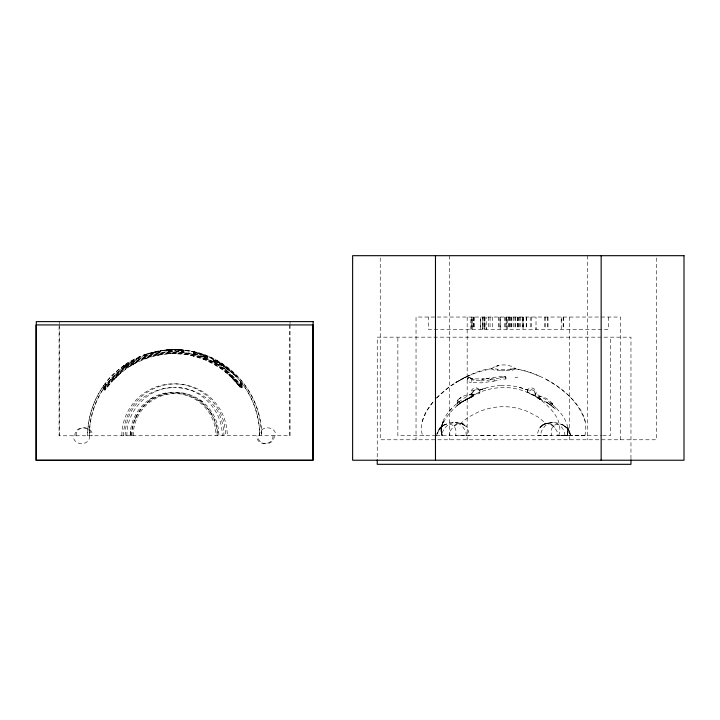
<?xml version="1.0" encoding="UTF-8"?>
<svg xmlns="http://www.w3.org/2000/svg" width="720" height="720" viewBox="0 0 720 720"><rect width="100%" height="100%" fill="white"/><g stroke="black" fill="none" stroke-linecap="round" stroke-linejoin="round"><path stroke-width="0.54" stroke-dasharray="3.6 2.7" d="M152.712 352.962L144.396 354.78L138.231 357.282L138.222 358.146A1.026 1.008 0 0 1 137.727 359.505A1.026 1.008 0 0 1 136.377 359.019L136.377 358.389M138.321 358.587L138.231 357.282A86.049 86.049 0 0 1 259.74 435.681C259.731 416.826 253.341 398.079 241.83 383.139M470.907 329.319L470.907 317.043M471.195 329.319L471.195 317.043M472.608 329.319L472.608 317.043M482.499 327.276L482.499 329.319L482.499 317.043M484.128 327.276L484.128 329.319L484.128 317.043M486.18 327.276L486.18 329.319L486.18 317.043M498.726 317.043L498.726 329.319M500.166 329.319L500.166 317.043M506.196 320.112L506.196 317.043L506.196 329.319M507.708 329.319L507.708 317.043M515.025 317.043L515.025 329.319M518.022 317.043L518.022 329.319M536.013 327.276L536.013 329.319L536.013 317.043M545.706 317.043L545.706 329.319M547.47 317.043L547.542 329.319M561.231 321.138L561.231 317.043L561.231 329.319M126.153 364.617L126.045 364.185A1.296 0.927 54.3 0 1 125.937 365.193L125.487 366.543M144.45 354.915A1.026 1.008 77 0 0 145.746 355.383L145.953 354.708L145.935 355.689M105.075 388.917A1.026 0.981 2.1 0 1 103.671 389.115L103.788 386.478A85.95 0.954 89.8 0 1 103.878 385.38C106.47 384.795 105.12 385.02 105.291 388.062M472.167 393.381C457.02 401.562 438.138 416.16 441.783 435.627M535.266 395.145L533.232 394.812L527.157 391.869M240.849 383.175L241.092 385.542A84.123 84.123 0 0 0 235.386 378.657L229.995 373.311A84.123 84.123 0 0 0 208.602 359.217L206.127 358.128A1.026 1.008 -15.5 0 1 205.569 356.832L204.894 355.491L204.48 356.688M240.615 387.315L240.624 387.054C210.105 340.938 134.406 342.279 105.183 388.737A2.349 1.827 46.2 0 0 105.291 387.855L104.994 384.849M570.483 435.681C569.025 425.394 557.109 420.705 547.848 423.153A8.028 5.823 -52.1 0 0 546.192 423.36L544.194 424.098M125.163 435.681C126.027 371.502 223.083 371.808 223.947 435.789M126.9 435.789C126.306 409.851 149.49 386.667 175.428 387.261M182.133 351.837A8.802 2.115 -85.6 0 1 181.647 351.162L182.061 350.1A1.026 1.026 0 0 0 182.961 351.162L183.474 351.189A89.424 3.753 90 0 1 184.032 350.262L193.662 351.981L193.851 352.881L195.84 353.376L195.678 352.584L195.201 353.349A1.026 0.927 85.6 0 1 194.634 354.024L194.004 353.979A1.044 1.017 70.2 0 1 193.41 353.07L193.41 353.088A1.026 1.008 6.7 0 0 195.417 353.412A85.545 35.487 -90 0 1 201.051 354.087M231.948 376.668L229.248 374.121A82.917 82.917 0 0 0 208.116 360.243L204.705 358.785A82.917 82.917 0 0 0 142.686 358.794L139.275 360.261A82.917 82.917 0 0 0 118.152 374.148L112.311 379.962A82.917 82.917 0 0 0 104.913 389.403L104.121 389.925A1.026 0.927 -1.4 0 0 105.489 389.79A82.152 82.152 0 0 1 239.661 386.703A1.026 0.945 3.6 0 0 241.245 387.117L241.713 383.157M240.003 385.029L240.444 381.555L239.616 385.947M436.644 435.627C438.561 422.928 456.615 418.527 465.786 426.231L461.349 423.477L464.769 425.403A11.628 8.442 52.1 0 1 466.398 426.924L468.738 431.667L469.206 435.627L455.571 435.627C459.198 420.579 439.533 420.327 437.022 433.998L439.029 429.795L442.467 426.15L438.525 430.434L439.029 429.795L436.644 435.681M567.396 434.745L567.099 435.627C568.494 421.29 568.548 429.489 567.099 435.627C570.519 424.881 562.644 414.576 555.507 407.349M182.466 352.089L182.322 351.063L182.97 351.126A1.026 1.026 0 0 0 184.032 350.262L184.509 351.153A1.026 1.017 -19.6 0 1 183.429 352.053A1.026 1.017 -19.6 0 1 182.466 351.045M441.225 427.869L441.459 433.152L442.242 435.681L441.234 432.072L441.18 428.292L443.565 420.561L440.991 428.544L441.036 432.198L441.999 435.681M564.84 435.627C565.29 428.157 557.028 421.029 549.639 423L552.06 422.658L547.911 423.945A17.775 13.446 -81.4 0 0 544.734 426.303L541.233 431.514L540.846 435.627M204.444 356.211L201.258 354.168L204.894 355.491A1.026 1.026 0 0 0 205.461 356.814C206.838 355.95 209.736 356.985 213.021 359.154M466.281 435.627L465.894 431.514L462.384 426.303A17.775 13.446 81.4 0 0 459.216 423.945L455.067 422.658L457.479 423C452.538 421.578 447.525 424.431 444.627 428.337C443.277 430.182 442.161 432.342 442.17 434.682C441.954 438.111 440.424 425.187 442.593 424.503C448.587 410.823 461.241 401.211 474.309 394.713M567.639 433.845L567.936 432.018L567.099 435.627L567.945 432.189L567.864 428.526M422.19 421.488L426.447 411.273L433.764 401.04C425.781 410.382 418.41 423.063 422.622 435.681M138.33 358.371L138.312 358.074A1.026 1.026 0 0 0 138.231 357.282C136.08 359.181 129.771 360.693 125.892 364.149A74.682 3.384 -90 0 0 125.37 365.661A1.026 0.999 12.3 0 1 125.118 367.011A1.026 0.999 12.3 0 1 123.696 366.75A73.8 3.339 -90 0 1 124.281 365.247A1.026 1.026 0 0 0 126.126 364.833L126.009 364.095A85.977 85.635 89.4 0 1 134.316 359.208L136.377 358.2A1.134 0.837 66.9 0 0 137.286 358.713L136.791 358.641M159.912 352.17L160.839 350.64L168.147 349.83L160.839 350.64M138.321 357.759L138.087 358.389A1.746 1.17 63.1 0 0 138.231 358.173L138.303 358.29M124.245 365.265C118.674 369.882 105.66 379.233 105.471 384.804M74.853 435.681C74.592 425.232 91.476 425.232 91.215 435.681M76.086 435.681C75.825 425.232 92.709 425.232 92.448 435.681M89.703 435.789C89.964 446.238 73.08 446.238 73.341 435.789M259.416 435.681C259.155 425.232 276.039 425.232 275.778 435.681M273.024 435.789C273.285 446.238 256.401 446.238 256.662 435.789M274.266 435.789C274.518 446.238 257.643 446.238 257.904 435.789M167.859 350.658L168.777 350.604L168.84 351.612A1.026 1.017 11.3 0 1 167.859 350.658L168.111 349.812A1.026 1.026 0 0 0 169.164 350.775A1.026 1.026 0 0 0 170.154 349.758L174.222 349.65A88.974 43.083 -90 0 1 181.593 351.045L182.322 351.063M472.185 393.273L472.383 392.562M205.272 357.543A1.305 1.143 -56.4 0 1 204.921 357.507A1.026 0.9 -56.4 0 0 205.173 357.552A1.089 1.053 -44 0 1 204.894 357.48A1.053 1.017 -43.9 0 1 204.237 356.553L199.287 353.547M204.246 356.472L204.309 356.184A1.026 1.017 26.5 0 0 204.885 357.507A1.026 1.017 26.5 0 0 206.208 356.949L206.334 356.751M584.856 435.663C591.048 409.707 564.264 389.502 544.275 378.288M194.814 353.916L194.814 353.916A18.945 3.573 -71.7 0 1 194.4 354.123L195.426 353.349A1.026 0.999 68.8 0 1 194.472 354.078L194.832 353.259L193.428 352.917M195.579 352.548L199.089 353.466L195.642 352.485A1.026 1.026 0 0 1 193.635 352.233M183.51 351.072C184.464 351.441 181.611 350.28 182.538 351.423M558.648 435.627C563.607 421.983 552.204 409.077 542.241 401.175A69.408 68.967 -18.9 0 0 527.148 392.382C509.967 384.633 489.843 386.622 473.328 395.109C473.994 395.235 473.985 395.883 473.868 395.721M535.23 395.334C539.19 389.673 529.038 384.039 527.265 391.212L527.967 389.601M241.074 383.373L240.624 387.054L241.281 386.532M441.936 424.539L443.448 420.822M137.781 358.623L138.231 358.164L134.847 360.054A84.294 83.952 -90 0 0 125.505 365.634C126.126 364.068 123.21 367.164 126.072 364.707L125.901 365.229M135.27 419.148L137.088 415.296M221.022 364.986L221.472 364.248L228.087 370.134A1.026 0.774 -40.9 0 1 226.782 370.485A1.026 0.774 -40.9 0 1 226.755 369.288L226.836 369.342M585 435.627L557.217 435.627L557.118 431.505L554.535 427.311A23.373 16.965 -52.1 0 0 553.077 425.619C546.579 418.896 536.679 427.968 537.678 435.627L551.556 435.627C547.893 419.211 569.466 421.308 570.483 435.627M472.995 395.235C469.755 393.039 459.459 396.486 457.164 401.274A6.741 3.753 31.1 0 0 457.191 402.102L457.929 403.533M457.884 399.717L457.155 401.814L457.749 403.362M547.191 402.822L537.471 397.53L537.831 396.954A4.248 2.313 88.8 0 1 538.542 396.414C543.564 396.351 550.224 399.528 552.204 404.19A6.786 3.348 -22 0 1 552.033 404.793L551.232 405.621M539.406 398.943L539.712 398.889A1.251 0.684 88.8 0 0 539.865 398.304L539.856 397.647A1.692 0.927 88.8 0 0 539.244 396.45C536.445 395.901 537.48 398.151 536.634 397.179M506.079 370.755L512.442 370.341L515.727 368.703L528.633 371.745L541.575 377.01M103.878 385.38C93.402 399.924 87.651 417.762 87.642 435.681A86.049 86.049 0 0 1 124.281 365.238L124.776 365.625M160.479 351.63L160.785 351.162M239.733 385.2A1.8 1.422 -52.2 0 0 239.778 386.613L233.919 379.719L223.947 370.62L226.368 372.627L218.826 366.966L221.391 368.784L207.819 360.891L210.636 362.295L202.293 358.614L205.056 359.748L190.989 355.32L193.806 356.022L185.274 354.303L188.136 354.807L173.691 353.484L176.598 353.583L167.886 353.691L170.784 353.583L156.393 355.329L159.246 354.816L145.089 358.623L147.924 357.678L133.947 363.735L128.565 366.984L136.755 362.313L128.592 367.029L118.62 374.67L112.824 380.421L121.023 372.645L112.869 380.475L105.228 389.61M551.439 405.72L552.15 403.524L550.476 403.785A3.321 1.638 -22 0 0 549.765 404.478L548.424 403.596M103.671 389.115C103.842 388.035 105.489 389.574 104.472 388.854M195.003 353.556L195.507 352.791L194.868 353.268M240.237 381.789L240.489 381.51C233.172 372.501 224.406 364.644 213.777 360.261A1.026 0.882 -71.5 0 0 214.047 361.62A1.026 0.882 -71.5 0 0 215.28 361.197M449.028 411.498L452.691 407.412M195.129 353.43L193.797 352.944M554.535 427.311L550.611 424.485L546.768 423.486A8.037 6.75 -83.9 0 0 545.841 423.531L538.488 417.258L528.408 411.849A66.762 65.97 3.3 0 0 519.579 408.825C509.13 405.954 497.961 406.008 487.512 408.843A70.551 69.714 3.3 0 0 478.557 411.867L468.207 417.258L460.503 423.54L457.218 424.314L453.537 426.564L450.099 431.001L449.667 435.627M527.643 390.663L528.219 390.177A73.179 73.179 0 0 0 511.416 385.857L506.709 385.47A59.103 59.103 0 0 0 500.4 385.479M436.419 398.205C450.981 382.869 470.7 372.537 491.499 368.901L494.937 370.413L501.048 370.755M457.371 400.653L459.126 401.346A3.375 1.881 31.1 0 1 459.621 402.147L459.621 403.245A3.096 1.728 31.1 0 1 459.135 403.632C456.291 404.073 462.339 403.488 456.786 405.414L461.52 401.922M436.617 397.926L449.406 386.811L462.24 378.837L455.706 382.536C468.468 375.975 482.85 366.714 497.898 369.261M241.758 383.112C239.418 382.68 240.606 383.238 240.696 386.46M540.081 427.608L545.463 423.576L541.449 426.186A12.159 8.82 -52.1 0 0 539.676 428.166M515.556 368.91L515.583 368.883C544.788 374.238 575.091 392.346 585.396 421.443M458.955 403.839L472.383 396.072L463.293 401.112M490.365 379.602L490.689 379.341A10.206 7.002 -58.6 0 1 492.03 378.423L494.442 377.82A1.062 0.729 -58.6 0 1 494.712 378.216L494.496 379.638A5.112 3.51 -58.6 0 1 493.74 381.159L481.572 382.851L471.6 382.581A7.434 2.241 79.9 0 1 471.465 380.223L471.663 378.936A1.638 0.495 79.9 0 1 471.87 378.837L484.821 379.008L488.826 378.558L481.797 379.224L503.271 376.11L505.179 377.082A2.871 1.233 1.4 0 0 505.323 377.235L505.71 377.496M125.505 365.616L136.971 359.001M456.912 403.479L461.205 400.104M473.76 396.027L472.113 396.891L472.617 396.666M491.4 368.676L494.523 366.795L498.717 365.508L495.09 366.678C501.507 363.906 509.535 364.284 515.205 368.541L514.746 368.397L515.655 368.622M457.02 405.612L461.367 402.345M240.732 386.937L241.443 386.424L242.352 387.585A1.026 0.972 -4.4 0 1 240.732 386.937A1.71 1.332 -48.4 0 1 240.885 385.632M123.696 366.75L125.37 365.625M169.101 351.54L175.122 350.667L182.151 351.882M153.702 352.512L158.715 350.946A1.026 1.017 0 0 0 159.822 351.792A1.026 1.017 0 0 0 160.758 350.757M149.544 399.546L153 397.458M461.133 402.48L460.035 402.822L462.591 401.643M461.889 402.039L463.554 401.094M462.735 401.553L471.69 397.08M463.734 401.004L465.957 399.807M466.776 399.132L472.392 396.333M194.463 353.925L194.103 354.015A1.026 0.927 85.6 0 1 193.365 352.8M467.325 399.114L469.197 398.205M136.377 359.019L136.836 358.803M136.953 358.749L137.88 358.317M137.997 358.524L137.916 358.56A1.026 1.026 0 0 1 137.511 358.713L137.673 358.677M470.169 397.755L472.113 396.891M146.142 354.168L146.295 354.114A1.026 1.008 77 0 1 145.746 355.383L160.119 351.72L158.814 350.964M474.939 394.461L476.361 393.867M474.894 394.479L473.544 394.56A3.771 1.53 0 0 1 471.951 394.011L471.24 393.21A11.916 4.842 0 0 1 471.114 392.391C470.943 387.045 479.07 386.019 479.943 391.428M473.688 395.784L473.076 395.613A4.158 2.187 -82.5 0 0 472.401 394.749L471.744 394.632A1.692 0.891 -82.5 0 0 471.033 395.586L470.898 396.297A1.251 0.657 -82.5 0 0 470.97 396.963L471.159 397.314M144.027 355.662L145.854 354.546M476.136 389.079A3.897 3.087 -23.4 0 1 479.223 390.15L487.944 387.414M479.25 390.168L484.29 388.404M146.322 354.105L158.724 350.946M505.44 378.621L505.413 378.63A1.467 0.675 0.6 0 0 505.845 378.504M475.578 389.817L473.859 390.312A3.717 1.512 0 0 0 472.455 390.699L471.114 392.391L471.951 395.415M168.669 350.613L176.013 349.686A1.026 0.891 89.1 0 1 175.104 350.667A1.026 0.891 89.1 0 1 174.222 349.65A89.019 43.101 -90 0 1 181.593 351.063A1.026 0.882 -69.5 0 0 182.223 352.044L182.088 352.017M162.81 394.191L166.734 393.201M153.558 352.548L160.74 350.622L168.111 349.812M154.071 352.629L147.483 353.934M500.706 377.667L503.127 377.127M500.616 377.694L500.166 377.802M493.74 381.168L500.778 379.647M504.243 378.927L503.613 379.062M170.685 350.019C169.11 351.036 170.595 350.235 168.912 350.667M171.144 349.947L173.961 349.659M160.182 351.315L158.184 351.612A1.026 0.999 47.7 0 0 159.282 352.467A1.026 0.999 47.7 0 0 160.191 351.459M163.449 350.379L160.596 350.703L168.075 349.875A90 2.034 -90 0 1 168.399 350.694A1.026 1.008 -9.1 0 0 169.443 351.648A1.026 1.008 -9.1 0 0 170.442 350.64M512.019 368.964L514.647 368.694M511.038 369.054L509.949 369.144M546.75 423.243L547.929 423.153M173.691 349.677L169.974 350.388L170.154 349.713A90.126 2.034 90 0 1 170.442 350.586L168.777 350.604M169.038 350.658L168.273 350.226L168.768 350.712M194.472 354.087L199.773 354.753L204.633 357.336L204.975 356.454L204.462 356.292A1.026 0.9 -56.4 0 0 204.633 357.318A12.276 2.961 -66.5 0 1 204.318 357.03M542.943 435.681L544.437 435.681M583.497 435.681L584.226 435.672M501.291 370.755L505.845 370.746M565.875 435.681L566.397 435.681M563.517 435.681L564.426 435.681M581.22 435.681L582.552 435.681M462.69 435.681L464.184 435.681M575.478 435.681L582.102 435.681M561.186 435.681L563.67 435.681M566.046 435.681L568.278 435.681M560.088 435.681L562.482 435.681M570.42 435.681L572.445 435.681M480.546 435.627L494.874 435.627M435.915 435.681L397.863 435.681L397.863 337.167M436.401 435.681L601.542 435.681M602.658 435.681L610.497 435.681L610.497 337.167M479.826 380.583L472.608 380.097A2.862 0.864 79.9 0 0 472.365 379.476L469.539 377.352L470.619 378.774M169.74 350.613L169.803 350.613A1.026 0.891 75.5 0 1 168.966 351.621M469.971 377.208L467.541 378.441L469.926 377.208L468.153 377.28L467.361 380.142A19.998 6.354 -13.6 0 0 471.339 382.698M181.998 350.037L176.283 349.677A89.577 43.371 90 0 1 181.602 350.496M530.856 389.592L531.936 389.808A4.302 3.501 23.5 0 1 532.998 390.276M423.486 435.627L423.981 435.681M184.509 351.153L182.475 350.937L182.061 350.1M221.571 365.328L221.148 365.166L221.625 365.31A1.521 1.521 0 0 1 221.292 365.238L221.112 365.157M178.443 387.396C202.581 389.304 222.678 411.48 222.21 435.681M519.174 387.333L527.949 390.024L525.249 389.106M124.731 365.769L125.46 366.003L124.731 365.769A1.026 1.017 -25.7 0 0 126.144 366.03A1.026 1.017 -25.7 0 0 126.423 364.617L126.423 364.617M195.138 353.358L195.165 353.367A0.999 0.99 6.7 0 1 194.634 354.015M213.777 360.261C220.671 361.656 221.922 366.678 226.62 370.332M213.858 361.764L220.995 365.085L214.128 361.665M200.349 353.889L204.984 355.545M205.569 356.832L207.459 357.579A1.026 1.008 -15.5 0 1 206.127 358.137L205.137 357.723A84.123 84.123 0 0 0 142.209 357.624L138.753 359.1A84.123 84.123 0 0 0 117.279 373.167L111.375 379.035A84.123 84.123 0 0 0 104.877 387.108L104.895 387.126M462.969 424.116L461.592 423.567A8.109 5.886 52.1 0 0 459.27 423.153L456.381 423.918L453.825 425.853A23.724 17.217 52.1 0 0 452.412 427.599M205.047 356.481L206.208 356.949M182.241 352.044A1.089 1.044 -53.9 0 1 181.845 351.882A1.332 1.314 16 0 0 182.223 352.044L181.845 351.882A1.026 1.008 16 0 0 183.474 351.189M194.04 353.988L194.058 353.997A1.098 0.999 85.6 0 1 193.401 353.07M539.613 399.042L543.06 400.797M537.912 397.737L539.037 398.286M221.274 365.139L221.112 365.058A1.026 0.774 -57.7 0 0 221.616 365.355M538.659 398.574L536.895 397.53M550.467 424.413L551.592 425.007M219.654 363.033L211.806 358.596L220.5 363.528A78.552 46.098 89.9 0 0 213.588 360.36A1.026 0.81 -72.4 0 0 213.786 361.719A1.026 0.81 -72.4 0 0 214.947 361.296L213.588 360.36M220.743 363.663L220.761 363.672A1.026 0.855 -59 0 1 219.483 364.041A1.026 0.855 -59 0 1 219.312 362.727M549.756 404.478L550.359 404.883M104.409 388.809L105.489 389.79M550.719 405.279L555.471 409.23L551.322 405.612M550.467 404.955L546.237 402.003L550.737 405.144M221.931 364.446L228.357 369.297L236.214 376.56L222.372 364.761M546.273 401.859L550.962 405.315M199.575 399.645L202.914 402.12M222.804 365.085L228.087 370.134M205.281 356.715L205.461 356.814A1.026 1.026 0 0 0 206.784 356.256A83.16 4.212 90 0 1 207.459 357.561M193.833 353.925L193.428 353.241M226.431 367.695L231.489 371.943M555.939 407.799L546.417 399.87L535.05 393.147L535.194 393.912M469.764 377.334A5.13 1.359 -23.8 0 1 470.34 377.568L470.817 378.612M233.937 379.701L228.789 374.634L239.706 386.667L233.937 379.701L236.871 383.148M232.326 377.046L234.441 379.233A82.953 82.953 0 0 1 240.273 386.244M241.2 387.054L240.408 386.145L239.949 387.081M204.534 357.282L204.291 356.859L204.633 357.336A1.089 1.08 26.5 0 1 204.255 356.49M105.3 383.94L105.534 384.588M209.826 411.534L211.914 414.999M534.663 392.031L535.041 393.111M205.227 356.634L205.56 357.57M441.459 433.152L442.251 435.681M168.327 350.307L168.291 350.154M103.914 385.443L104.04 387.153M105.129 383.796L105.255 385.47M193.779 352.827L193.824 353.124A1.026 1.017 -8.3 0 0 195.84 353.376M145.908 354.897L145.926 354.987A1.026 1.017 -9.8 0 1 145.395 356.238A1.026 1.017 -9.8 0 1 144.081 355.788M471.132 392.823L471.294 393.831M105.57 384.768L105.741 388.863M241.677 387.162L241.731 387.774M567.801 427.806L568.008 430.515M218.691 431.523L218.745 432.288M105.264 385.659L105.273 385.866A52.596 0.585 -90 0 1 105.282 386.271L105.336 387.882A83.448 83.448 0 0 1 111.924 379.62L117.801 373.761A83.43 83.43 0 0 1 139.05 359.793L142.488 358.317A83.43 83.43 0 0 1 204.894 358.299L208.332 359.775A83.43 83.43 0 0 1 229.599 373.743L234.819 378.882A83.448 83.448 0 0 1 240.03 385.029M656.388 257.922L656.388 439.776L380.241 439.776L380.241 257.922M630.963 458.739L630.963 337.167L377.244 337.167L377.244 458.739M620.586 439.776L620.586 317.043L416.034 317.043L416.034 439.776M608.319 317.043L608.319 329.319L428.31 329.319L428.31 317.043M587.349 255.681L587.349 439.776M569.448 317.043L569.448 439.776M563.319 317.043L563.319 329.319M563.148 317.043L563.148 329.319M548.01 317.043L548.01 329.319M544.473 317.043L544.473 329.319M531.675 317.043L531.675 329.319M530.226 317.043L530.226 329.319M526.437 317.043L526.437 329.319M526.194 317.043L526.212 329.319M523.539 317.043L523.539 329.319M523.062 317.043L523.062 329.319L522.855 317.043M522.342 317.043L522.342 329.319M520.758 317.043L520.758 329.319M519.669 317.043L519.669 329.319M518.292 317.043L518.292 329.319M517.491 317.043L517.491 329.319M517.401 317.043L517.401 329.319M515.232 317.043L515.232 329.319M513.27 317.043L513.27 329.319M511.848 317.043L511.848 329.319M511.371 317.043L511.371 329.319M510.372 317.043L510.318 329.319M509.805 317.043L509.805 329.319M509.094 317.043L509.094 329.319M508.689 317.043L508.689 329.319M506.484 317.043L506.484 329.319M505.62 317.043L505.62 329.319M504.612 317.043L504.612 329.319M500.679 317.043L500.679 329.319M499.149 317.043L499.149 329.319M492.696 317.043L492.696 329.319M490.059 317.043L490.059 329.319M488.502 317.043L488.502 329.319M485.037 317.043L485.037 329.319M484.461 317.043L484.461 329.319M484.326 317.043L484.326 329.319M483.156 317.043L483.111 329.319M482.643 317.043L482.643 329.319M474.642 317.043L474.642 329.319M473.778 317.043L473.778 329.319M473.31 317.043L473.31 329.319M472.932 317.043L472.932 329.319M471.303 317.043L471.303 329.319M467.172 317.043L467.172 439.776M449.28 255.681L449.28 439.776M290.043 321.615L290.043 323.847M290.043 324.972L290.043 435.681L59.067 435.789L59.067 324.927M289.746 324.927L289.746 435.789M59.364 321.615L59.364 323.847M59.364 324.972L59.364 435.681M123.57 435.789A51.858 51.858 0 0 1 175.428 383.922A51.858 51.858 0 0 1 227.286 435.789M131.967 435.789A43.461 43.461 0 0 1 175.428 392.319A43.461 43.461 0 0 1 218.889 435.789M133.191 435.789A42.237 42.237 0 0 1 175.428 393.543A42.237 42.237 0 0 1 217.665 435.789M241.191 383.337A92.322 2.385 90 0 1 241.677 387.18M241.83 383.256A92.628 2.403 -89.8 0 1 242.352 388.017M104.202 388.665A83.781 83.772 0 0 1 111.609 379.26L117.486 373.428A83.781 83.772 0 0 1 138.87 359.415L142.335 357.939A83.781 83.772 0 0 1 205.002 358.038L208.44 359.523A83.781 83.772 0 0 1 229.743 373.563L235.116 378.882A83.781 83.772 0 0 1 241.344 386.478M105.588 388.044A1.998 1.575 53.5 0 1 105.516 389.61M104.049 387.045A50.796 0.567 -90 0 1 104.13 389.358M169.74 350.946A13.707 3.582 88.9 0 1 169.137 351.495M138.348 358.038A1.503 1.179 39.5 0 1 137.943 358.479M126.126 364.842A2.034 1.431 55.9 0 1 125.937 365.256M121.833 435.681A51.858 51.858 0 0 1 173.691 383.823A51.858 51.858 0 0 1 225.549 435.681M130.23 435.681A43.461 43.461 0 0 1 173.691 392.22A43.461 43.461 0 0 1 217.152 435.681M151.389 353.133A16.668 0.459 -13.3 0 1 152.136 352.935M137.295 358.713A1.521 1.053 65.1 0 1 136.746 358.551M201.051 354.105A1.026 0.918 -69.9 0 1 199.242 353.808M193.446 353.268A87.822 1.512 -89.9 0 1 193.635 352.089M214.947 361.296A77.382 45.423 -90 0 1 221.472 364.239M220.698 364.815A1.35 1.35 0 0 1 220.383 364.23M240.561 381.915A92.286 2.367 89.7 0 1 240.849 383.949M104.994 384.003A88.038 0.981 -89.8 0 1 105.093 383.481M131.454 435.681A42.237 42.237 0 0 1 173.691 393.444A42.237 42.237 0 0 1 215.928 435.681M512.325 369.153A10.764 0.486 -14 0 1 511.461 369.396M511.551 368.946A12.96 0.846 -1.7 0 1 510.579 369.036M511.065 369.279A11.358 1.143 0.1 0 1 497.322 369.351M479.844 390.411A7.218 2.475 12.9 0 1 479.394 392.049M478.998 390.375A69.345 69.345 0 0 1 500.4 385.416M478.962 392.454A4.221 0.864 -8.3 0 1 477.117 394.119M474.021 394.263A4.5 0.531 -27.2 0 1 472.68 394.794M473.112 391.563A7.335 0.954 -57.7 0 1 472.626 392.202M473.094 391.491A3.6 2.727 -27.8 0 1 474.525 390.348M472.779 392.535A4.014 2.376 -42 0 1 473.247 391.698M535.347 394.506A7.524 1.08 71.6 0 1 535.023 393.984M527.256 391.734A6.723 1.71 -28.8 0 1 527.985 390.555M529.38 390.951A3.888 1.557 -7.8 0 1 530.973 390.591M533.142 390.06A3.672 2.988 23.6 0 1 534.825 392.004M460.512 423.432A12.033 9.531 -71.7 0 1 466.776 426.483M539.973 427.5A12.456 10.557 81.3 0 1 545.805 423.351M472.608 396.018A9.738 1.8 -27.7 0 1 473.427 395.667M537.435 397.467A8.208 1.692 30 0 1 537.768 397.629M540.27 399.555A7.074 0.558 27.7 0 1 539.271 399.078M539.451 399.294A17.415 0.531 29.8 0 1 540.126 399.69M550.584 402.723A20.979 3.96 21.5 0 1 553.122 405.738M551.682 405.423A22.608 1.503 24.2 0 1 550.755 405.297M505.278 376.929A2.115 1.08 0.7 0 0 503.523 376.992A8.64 4.707 1.6 0 0 503.073 377.046M506.178 378.18A1.719 0.801 -1.8 0 1 506.043 378.378M505.962 378.927A9.936 4.005 -2.6 0 1 504.693 379.278M517.815 377.118A36.378 1.674 -10.8 0 1 514.935 377.793M499.599 377.982A21.663 4.725 -9.3 0 1 490.347 379.638M490.365 379.872A20.835 5.841 -11 0 1 479.358 380.871M474.372 379.458A16.695 5.031 -6 0 1 471.195 378.126M506.187 377.883C504.909 378.135 504.054 374.436 506.187 377.883M480.627 323.181L480.6 329.319L480.627 317.043L480.627 323.181M89.604 429.507L89.379 435.789A86.049 86.049 0 0 1 175.428 349.74A86.049 86.049 0 0 1 261.477 435.789C262.503 390.951 223.416 350.406 178.569 349.794C133.794 347.13 91.854 384.714 89.604 429.507M130.374 432.09L130.212 435.249L130.419 431.424L130.374 432.09M467.289 379.008L467.568 378.405L467.298 378.972M442.845 425.943L441.225 427.185L444.447 424.764L442.845 425.943M543.159 424.71L542.673 425.007L547.056 423.378L543.159 424.71M461.16 397.512L459.189 398.673L461.736 397.188L461.16 397.512M465.678 377.109L462.951 378.378L469.197 375.507L465.678 377.109M463.365 424.341L461.592 423.567L463.365 424.341M535.203 396.009L529.29 393.363L540.954 398.637L535.203 396.009M220.815 364.068L218.709 362.601L228.933 369.882L220.815 364.068M564.273 425.943L562.671 424.764L565.893 427.185L564.273 425.943M566.496 427.869L564.66 426.15L568.602 430.434L566.496 427.869M231.372 377.163L228.771 374.652L231.372 377.163M205.452 356.985L205.056 356.373L205.452 356.985M569.358 431.811L568.098 429.795L569.538 432.234L569.358 431.811M552.078 403.488L551.925 402.876L552.204 404.19L552.078 403.488"/><path stroke-width="1.08" d="M630.963 459.855L630.963 464.319L377.244 464.319L377.244 459.855M601.155 255.681L601.155 460.233M435.474 255.681L435.474 460.233M684 255.681L352.629 255.681L352.629 460.233L684 460.233L684 255.681M313.119 321.615L36.297 321.615L36.297 460.233L313.119 460.233L313.119 321.615M312.813 324.927L36 324.927L36 460.332L312.813 460.332L312.813 324.927"/></g></svg>
